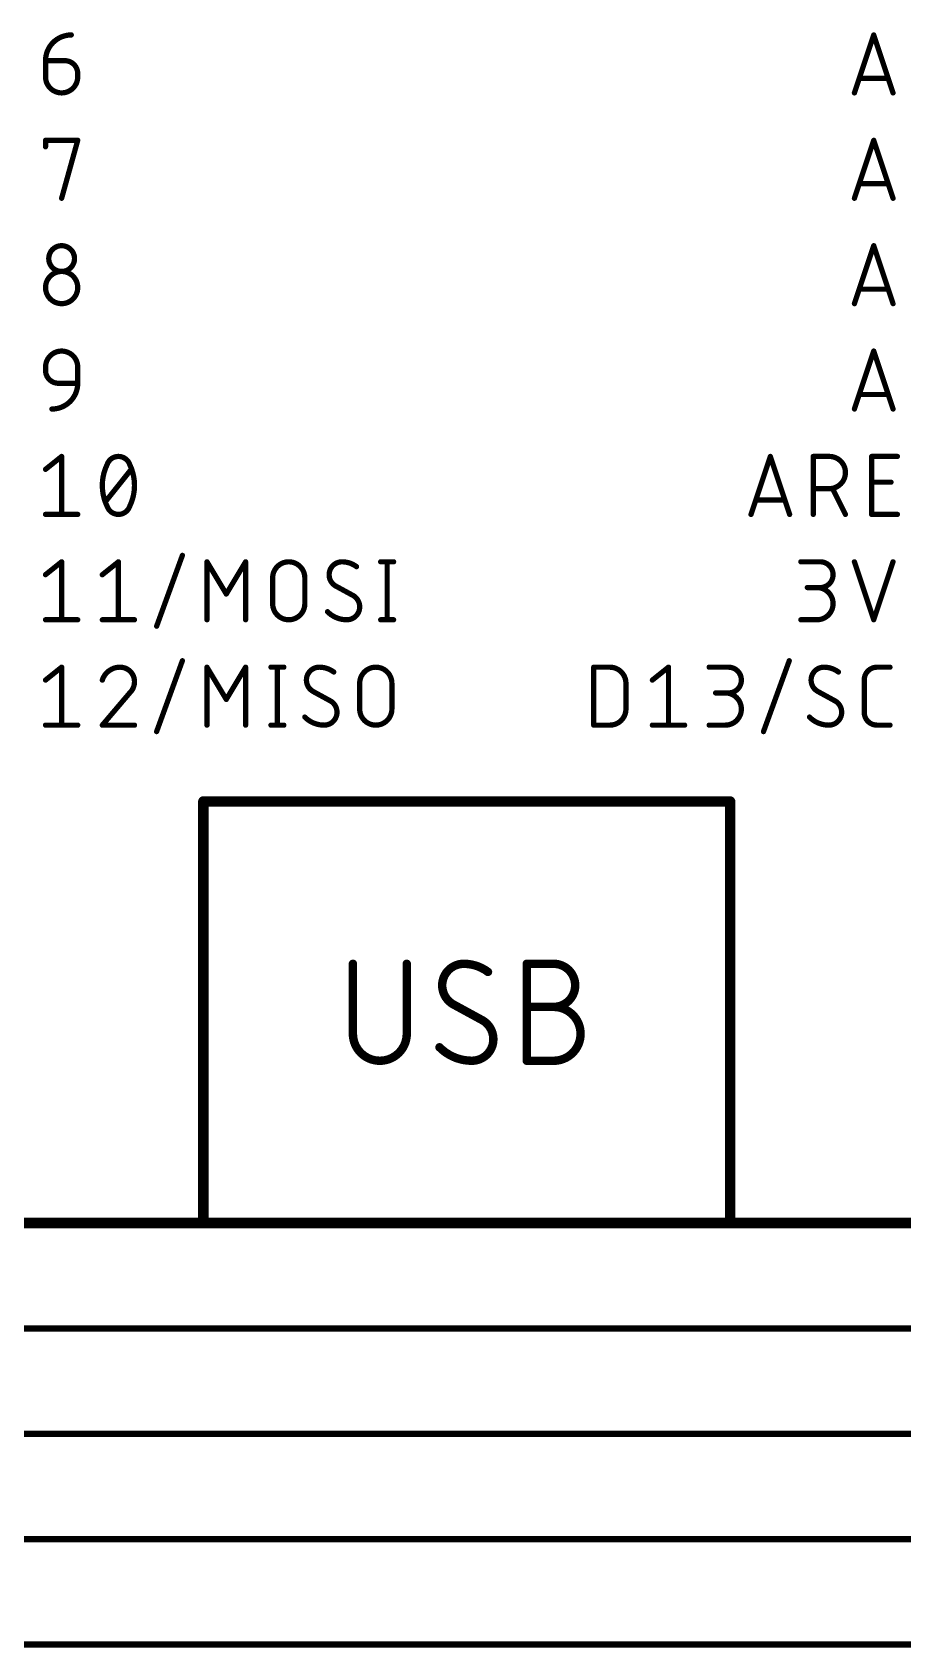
# Model space of a CAD drawing. Extents: x -10 to 250, y 0 to 179.
# Drawn here: x 115.26 to 136.24, y 63.42 to 102.36 of the extents above; entities that cross this region are included whole.
import ezdxf

# ---------------------------------------------------------------- set-up
doc = ezdxf.new("R2010")
doc.units = 0
for name, color, linetype in [('91', 94, 'CONTINUOUS'), ('94', 14, 'CONTINUOUS'), ('95', 250, 'CONTINUOUS')]:
    doc.layers.add(name, color=color, linetype=linetype)

msp = doc.modelspace()

# ---------------------------------------------------------------- linework, layer by layer
at = {"layer": '91', "const_width": 0.1524}
for points in [[(101.6, 71.12), (200.66, 71.12)], [(99.06, 68.58), (210.82, 68.58)], [(93.98, 66.04), (205.74, 66.04)], [(104.14, 63.5), (208.28, 63.5)]]:
    msp.add_lwpolyline(points, dxfattribs=at)
at = {"layer": '94'}
for points, const_width in [([(119.38, 73.66), (119.38, 83.82)], 0.254), ([(119.38, 83.82), (132.08, 83.82)], 0.254), ([(132.08, 83.82), (132.08, 73.66)], 0.254), ([(122.9856, 79.9084), (122.9856, 78.2207)], 0.2032), ([(124.2839, 78.2207), (124.2839, 79.9084)], 0.2032), ([(127.1761, 77.5716), (127.1761, 79.9084)], 0.2032), ([(127.1761, 79.9084), (127.8253, 79.9084)], 0.2032), ([(126.1121, 78.5453), (125.3981, 78.9347)], 0.2032), ([(127.1761, 78.8698), (127.8253, 78.8698)], 0.2032), ([(127.8253, 77.5716), (127.1761, 77.5716)], 0.2032), ([(119.38, 73.66), (111.76, 73.66)], 0.254), ([(132.08, 73.66), (119.38, 73.66)], 0.254), ([(139.7, 73.66), (132.08, 73.66)], 0.254)]:
    msp.add_lwpolyline(points, dxfattribs=dict(at, const_width=const_width))
for points, const_width in [([(119.4435, 83.82, 1), (119.3165, 83.82)], 0.127), ([(119.38, 83.8835, 1), (119.38, 83.7565)], 0.127), ([(132.1435, 83.82, 1), (132.0165, 83.82)], 0.127), ([(132.08, 83.7565, 1), (132.08, 83.8835)], 0.127), ([(123.0364, 79.9084, 1), (122.9348, 79.9084)], 0.1016), ([(124.3347, 79.9084, 1), (124.2331, 79.9084)], 0.1016), ([(125.6577, 79.9084, 0.4142), (125.1384, 79.3891)], 0.2032), ([(126.2419, 79.7137, 0.1623), (125.6577, 79.9084)], 0.2032), ([(125.6577, 79.9592, 1), (125.6577, 79.8576)], 0.1016), ([(125.6577, 79.8576, 1), (125.6577, 79.9592)], 0.1016), ([(127.2269, 79.9084, 1), (127.1253, 79.9084)], 0.1016), ([(127.1761, 79.9592, 1), (127.1761, 79.8576)], 0.1016), ([(127.8253, 78.8698, 1), (127.8253, 79.9084)], 0.2032), ([(127.8253, 79.9592, 1), (127.8253, 79.8576)], 0.1016), ([(127.8253, 79.8576, 1), (127.8253, 79.9592)], 0.1016), ([(125.1384, 79.3891, 0.2656), (125.3981, 78.9347)], 0.2032), ([(125.1892, 79.3891, 1), (125.0876, 79.3891)], 0.1016), ([(125.0876, 79.3891, 1), (125.1892, 79.3891)], 0.1016), ([(126.2114, 79.673, 1), (126.2724, 79.7543)], 0.1016), ([(125.4224, 78.9793, 1), (125.3737, 78.8901)], 0.1016), ([(125.3723, 78.891, 1), (125.4239, 78.9785)], 0.1016), ([(127.1761, 78.9206, 1), (127.1761, 78.819)], 0.1016), ([(127.8253, 77.5716, 1), (127.8253, 78.8698)], 0.2032), ([(127.8253, 78.9206, 1), (127.8253, 78.819)], 0.1016), ([(127.8253, 78.9206, 1), (127.8253, 78.819)], 0.1016), ([(127.8253, 78.819, 1), (127.8253, 78.9206)], 0.1016), ([(122.9856, 78.2207, 1), (124.2839, 78.2207)], 0.2032), ([(123.0364, 78.2207, 1), (122.9348, 78.2207)], 0.1016), ([(122.9348, 78.2207, 1), (123.0364, 78.2207)], 0.1016), ([(124.3347, 78.2207, 1), (124.2331, 78.2207)], 0.1016), ([(124.2331, 78.2207, 1), (124.3347, 78.2207)], 0.1016), ([(126.3717, 78.0909, 0.2656), (126.1121, 78.5453)], 0.2032), ([(126.1379, 78.589, 1), (126.0863, 78.5015)], 0.1016), ([(126.0878, 78.5007, 1), (126.1364, 78.5899)], 0.1016), ([(125.0735, 77.8962, 0.2), (125.8524, 77.5716)], 0.2032), ([(125.1096, 77.9319, 1), (125.0374, 77.8604)], 0.1016), ([(125.8524, 77.5716, 0.4142), (126.3717, 78.0909)], 0.2032), ([(126.4225, 78.0909, 1), (126.3209, 78.0909)], 0.1016), ([(126.3209, 78.0909, 1), (126.4225, 78.0909)], 0.1016), ([(125.8524, 77.6224, 1), (125.8524, 77.5208)], 0.1016), ([(125.8524, 77.5208, 1), (125.8524, 77.6224)], 0.1016), ([(127.1761, 77.6224, 1), (127.1761, 77.5208)], 0.1016), ([(127.1253, 77.5716, 1), (127.2269, 77.5716)], 0.1016), ([(127.8253, 77.6224, 1), (127.8253, 77.5208)], 0.1016), ([(127.8253, 77.5208, 1), (127.8253, 77.6224)], 0.1016), ([(119.38, 73.7235, 1), (119.38, 73.5965)], 0.127), ([(119.3165, 73.66, 1), (119.4435, 73.66)], 0.127), ([(119.38, 73.5965, 1), (119.38, 73.7235)], 0.127), ([(132.08, 73.7235, 1), (132.08, 73.5965)], 0.127), ([(132.0165, 73.66, 1), (132.1435, 73.66)], 0.127), ([(132.08, 73.5965, 1), (132.08, 73.7235)], 0.127)]:
    msp.add_lwpolyline(points, format="xyb", dxfattribs=dict(at, const_width=const_width))
at = {"layer": '95'}
for points, const_width in [([(116.1957, 102.2985, 0.4142), (115.5748, 101.6776)], 0.127), ([(116.1957, 102.2668, 1), (116.1957, 102.3302)], 0.0635), ([(135.5729, 102.3085, 1), (135.5127, 102.2885)], 0.0635), ([(135.5729, 102.2885, 1), (135.5127, 102.3085)], 0.0635), ([(115.5748, 101.7094, 1), (115.5748, 101.6459)], 0.0635), ([(115.6065, 101.6776, 1), (115.543, 101.6776)], 0.0635), ([(115.543, 101.6776, 1), (115.6065, 101.6776)], 0.0635), ([(116.0404, 101.7094, 1), (116.0404, 101.6459)], 0.0635), ([(116.3509, 101.3672, 0.4142), (116.0404, 101.6776)], 0.127), ([(116.0404, 101.6459, 1), (116.0404, 101.7094)], 0.0635), ([(115.5748, 101.2896, 1), (116.3509, 101.2896)], 0.127), ([(115.6065, 101.2896, 1), (115.543, 101.2896)], 0.0635), ([(115.543, 101.2896, 1), (115.6065, 101.2896)], 0.0635), ([(116.3826, 101.3672, 1), (116.3191, 101.3672)], 0.0635), ([(116.3191, 101.3672, 1), (116.3826, 101.3672)], 0.0635), ([(116.3826, 101.2896, 1), (116.3191, 101.2896)], 0.0635), ([(116.3191, 101.2896, 1), (116.3826, 101.2896)], 0.0635), ([(135.1935, 101.2825, 1), (135.1935, 101.219)], 0.0635), ([(135.892, 101.219, 1), (135.892, 101.2825)], 0.0635), ([(135.047, 100.9115, 1), (135.1072, 100.8915)], 0.0635), ([(135.9783, 100.8915, 1), (136.0386, 100.9115)], 0.0635), ([(115.5748, 99.7903, 1), (115.5748, 99.7267)], 0.0635), ([(115.6065, 99.7585, 1), (115.543, 99.7585)], 0.0635), ([(116.3815, 99.75, 1), (116.3203, 99.767)], 0.0635), ([(116.3509, 99.7267, 1), (116.3509, 99.7903)], 0.0635), ([(135.5729, 99.7685, 1), (135.5127, 99.7485)], 0.0635), ([(135.5729, 99.7485, 1), (135.5127, 99.7685)], 0.0635), ([(115.543, 99.6033, 1), (115.6065, 99.6033)], 0.0635), ([(135.1935, 98.7425, 1), (135.1935, 98.679)], 0.0635), ([(135.892, 98.679, 1), (135.892, 98.7425)], 0.0635), ([(115.9322, 98.37, 1), (115.9934, 98.353)], 0.0635), ([(135.047, 98.3715, 1), (135.1072, 98.3515)], 0.0635), ([(135.9783, 98.3515, 1), (136.0386, 98.3715)], 0.0635), ([(115.6841, 96.9081, 1), (115.6206, 96.9081)], 0.0635), ([(116.2733, 96.9081, 1), (115.6524, 96.9081)], 0.127), ([(115.6524, 96.9081, 1), (116.2733, 96.9081)], 0.127), ([(116.305, 96.9081, 1), (116.2415, 96.9081)], 0.0635), ([(135.5729, 97.2285, 1), (135.5127, 97.2085)], 0.0635), ([(135.5729, 97.2085, 1), (135.5127, 97.2285)], 0.0635), ([(116.3509, 96.2096, 1), (115.5748, 96.2096)], 0.127), ([(115.6206, 96.9081, 1), (115.6841, 96.9081)], 0.0635), ([(116.2415, 96.9081, 1), (116.305, 96.9081)], 0.0635), ([(115.5748, 96.2096, 1), (116.3509, 96.2096)], 0.127), ([(115.6065, 96.2096, 1), (115.543, 96.2096)], 0.0635), ([(115.543, 96.2096, 1), (115.6065, 96.2096)], 0.0635), ([(116.3826, 96.2096, 1), (116.3191, 96.2096)], 0.0635), ([(116.3191, 96.2096, 1), (116.3826, 96.2096)], 0.0635), ([(135.1935, 96.2025, 1), (135.1935, 96.139)], 0.0635), ([(135.892, 96.139, 1), (135.892, 96.2025)], 0.0635), ([(135.047, 95.8315, 1), (135.1072, 95.8115)], 0.0635), ([(135.9783, 95.8115, 1), (136.0386, 95.8315)], 0.0635), ([(116.3509, 94.2904, 1), (115.5748, 94.2904)], 0.127), ([(135.5729, 94.6885, 1), (135.5127, 94.6685)], 0.0635), ([(135.5729, 94.6685, 1), (135.5127, 94.6885)], 0.0635), ([(115.6065, 94.2904, 1), (115.543, 94.2904)], 0.0635), ([(115.543, 94.2904, 1), (115.6065, 94.2904)], 0.0635), ([(115.5748, 94.2128, 0.4142), (115.8852, 93.9024)], 0.127), ([(115.6065, 94.2128, 1), (115.543, 94.2128)], 0.0635), ([(115.543, 94.2128, 1), (115.6065, 94.2128)], 0.0635), ([(116.3826, 94.2904, 1), (116.3191, 94.2904)], 0.0635), ([(116.3191, 94.2904, 1), (116.3826, 94.2904)], 0.0635), ([(115.73, 93.2815, 0.4142), (116.3509, 93.9024)], 0.127), ([(115.8852, 93.9341, 1), (115.8852, 93.8706)], 0.0635), ([(115.8852, 93.8706, 1), (115.8852, 93.9341)], 0.0635), ([(116.3826, 93.9024, 1), (116.3191, 93.9024)], 0.0635), ([(116.3191, 93.9024, 1), (116.3826, 93.9024)], 0.0635), ([(116.3509, 93.8706, 1), (116.3509, 93.9341)], 0.0635), ([(135.1935, 93.6625, 1), (135.1935, 93.599)], 0.0635), ([(135.892, 93.599, 1), (135.892, 93.6625)], 0.0635), ([(115.73, 93.3133, 1), (115.73, 93.2498)], 0.0635), ([(135.047, 93.2915, 1), (135.1072, 93.2715)], 0.0635), ([(135.9783, 93.2715, 1), (136.0386, 93.2915)], 0.0635), ([(115.9946, 92.1385, 1), (115.9311, 92.1385)], 0.0635), ([(115.9827, 92.1137, 1), (115.943, 92.1633)], 0.0635), ([(117.0601, 91.9445, 0.1139), (116.9436, 91.44)], 0.127), ([(117.03, 91.9548, 1), (117.0901, 91.9342)], 0.0635), ([(117.3317, 92.1385, 0.3205), (117.0601, 91.9445)], 0.127), ([(117.0886, 91.9306, 1), (117.0315, 91.9584)], 0.0635), ([(117.6033, 91.9445, 0.3205), (117.3317, 92.1385)], 0.127), ([(117.3317, 92.1702, 1), (117.3317, 92.1068)], 0.0635), ([(117.3317, 92.1068, 1), (117.3317, 92.1702)], 0.0635), ([(117.7197, 91.44, 0.1139), (117.6033, 91.9445)], 0.127), ([(117.6319, 91.9584, 1), (117.5748, 91.9306)], 0.0635), ([(117.5733, 91.9342, 1), (117.6334, 91.9548)], 0.0635), ([(133.0789, 92.1485, 1), (133.0187, 92.1285)], 0.0635), ([(133.0789, 92.1285, 1), (133.0187, 92.1485)], 0.0635), ([(134.1159, 92.1385, 1), (134.0524, 92.1385)], 0.0635), ([(134.0842, 92.1703, 1), (134.0842, 92.1068)], 0.0635), ([(134.4722, 91.3624, 1), (134.4722, 92.1385)], 0.127), ([(134.4722, 92.1703, 1), (134.4722, 92.1068)], 0.0635), ([(134.4722, 92.1068, 1), (134.4722, 92.1703)], 0.0635), ([(135.5242, 92.1385, 1), (135.4607, 92.1385)], 0.0635), ([(135.4925, 92.1703, 1), (135.4925, 92.1068)], 0.0635), ([(136.1134, 92.1068, 1), (136.1134, 92.1703)], 0.0635), ([(115.5549, 91.8528, 1), (115.5946, 91.8033)], 0.0635), ([(117.6669, 91.8082, 1), (117.6173, 91.8479)], 0.0635), ([(135.4925, 91.5494, 1), (135.4925, 91.4859)], 0.0635), ([(135.9581, 91.4859, 1), (135.9581, 91.5494)], 0.0635), ([(116.9436, 91.44, 0.1139), (117.0601, 90.9355)], 0.127), ([(116.9754, 91.44, 1), (116.9119, 91.44)], 0.0635), ([(116.9119, 91.44, 1), (116.9754, 91.44)], 0.0635), ([(117.6033, 90.9355, 0.1139), (117.7197, 91.44)], 0.127), ([(117.7515, 91.44, 1), (117.688, 91.44)], 0.0635), ([(117.688, 91.44, 1), (117.7515, 91.44)], 0.0635), ([(132.6996, 91.1225, 1), (132.6996, 91.059)], 0.0635), ([(133.3981, 91.059, 1), (133.3981, 91.1225)], 0.0635), ([(134.0842, 91.3941, 1), (134.0842, 91.3306)], 0.0635), ([(134.4722, 91.3941, 1), (134.4722, 91.3306)], 0.0635), ([(134.4722, 91.3306, 1), (134.4722, 91.3941)], 0.0635), ([(134.5782, 91.3766, 1), (134.5214, 91.3482)], 0.0635), ([(115.5748, 90.7733, 1), (115.5748, 90.7097)], 0.0635), ([(115.9311, 90.7415, 1), (115.9946, 90.7415)], 0.0635), ([(116.3509, 90.7097, 1), (116.3509, 90.7733)], 0.0635), ([(116.9965, 91.0718, 1), (117.046, 91.0321)], 0.0635), ([(117.0901, 90.9458, 1), (117.03, 90.9252)], 0.0635), ([(117.0601, 90.9355, 0.3205), (117.3317, 90.7415)], 0.127), ([(117.0315, 90.9216, 1), (117.0886, 90.9494)], 0.0635), ([(117.3317, 90.7415, 0.3205), (117.6033, 90.9355)], 0.127), ([(117.3317, 90.7732, 1), (117.3317, 90.7098)], 0.0635), ([(117.3317, 90.7098, 1), (117.3317, 90.7732)], 0.0635), ([(117.5748, 90.9494, 1), (117.6319, 90.9216)], 0.0635), ([(117.6334, 90.9252, 1), (117.5733, 90.9458)], 0.0635), ([(132.553, 90.7515, 1), (132.6133, 90.7315)], 0.0635), ([(133.4844, 90.7315, 1), (133.5446, 90.7515)], 0.0635), ([(134.0524, 90.7415, 1), (134.1159, 90.7415)], 0.0635), ([(134.8319, 90.7273, 1), (134.8887, 90.7557)], 0.0635), ([(135.4925, 90.7733, 1), (135.4925, 90.7097)], 0.0635), ([(135.4607, 90.7415, 1), (135.5242, 90.7415)], 0.0635), ([(136.1134, 90.7097, 1), (136.1134, 90.7733)], 0.0635), ([(115.9946, 89.5985, 1), (115.9311, 89.5985)], 0.0635), ([(115.9827, 89.5737, 1), (115.943, 89.6233)], 0.0635), ([(117.3634, 89.5985, 1), (117.2999, 89.5985)], 0.0635), ([(117.3515, 89.5737, 1), (117.3119, 89.6233)], 0.0635), ([(118.9039, 89.7429, 1), (118.8443, 89.7646)], 0.0635), ([(119.4941, 89.6148, 1), (119.4396, 89.5822)], 0.0635), ([(119.4986, 89.5985, 1), (119.4351, 89.5985)], 0.0635), ([(120.4299, 89.5985, 1), (120.3664, 89.5985)], 0.0635), ([(120.4254, 89.5822, 1), (120.3709, 89.6148)], 0.0635), ([(121.8263, 89.2104, 1), (121.0502, 89.2104)], 0.127), ([(122.7227, 89.5985, 0.4142), (122.4122, 89.2881)], 0.127), ([(123.0719, 89.4821, 0.1623), (122.7227, 89.5985)], 0.127), ([(122.7227, 89.6302, 1), (122.7227, 89.5668)], 0.0635), ([(122.7227, 89.5667, 1), (122.7227, 89.6302)], 0.0635), ([(123.6557, 89.6303, 1), (123.6557, 89.5667)], 0.0635), ([(123.8427, 89.5985, 1), (123.7792, 89.5985)], 0.0635), ([(123.9661, 89.5667, 1), (123.9661, 89.6303)], 0.0635), ([(133.7859, 89.6303, 1), (133.7859, 89.5667)], 0.0635), ([(134.2516, 89.6303, 1), (134.2516, 89.5667)], 0.0635), ([(134.2516, 88.9776, 1), (134.2516, 89.5985)], 0.127), ([(134.2516, 89.5667, 1), (134.2516, 89.6303)], 0.0635), ([(135.1072, 89.6085, 1), (135.047, 89.5885)], 0.0635), ([(136.0386, 89.5885, 1), (135.9783, 89.6085)], 0.0635), ([(115.5549, 89.3128, 1), (115.5946, 89.2633)], 0.0635), ([(116.9238, 89.3128, 1), (116.9635, 89.2633)], 0.0635), ([(121.0819, 89.2104, 1), (121.0184, 89.2104)], 0.0635), ([(121.0184, 89.2104, 1), (121.0819, 89.2104)], 0.0635), ([(121.8581, 89.2104, 1), (121.7946, 89.2104)], 0.0635), ([(121.7946, 89.2104, 1), (121.8581, 89.2104)], 0.0635), ([(122.4122, 89.2881, 0.2656), (122.5674, 89.0164)], 0.127), ([(122.444, 89.2881, 1), (122.3805, 89.2881)], 0.0635), ([(122.3805, 89.2881, 1), (122.444, 89.2881)], 0.0635), ([(123.0529, 89.4567, 1), (123.091, 89.5075)], 0.0635), ([(119.9053, 88.8387, 1), (119.9597, 88.8061)], 0.0635), ([(119.9053, 88.8061, 1), (119.9597, 88.8387)], 0.0635), ([(122.5826, 89.0443, 1), (122.5522, 88.9885)], 0.0635), ([(122.5513, 88.9891, 1), (122.5836, 89.0438)], 0.0635), ([(123.1495, 88.5119, 0.2656), (122.9943, 88.7836)], 0.127), ([(123.0104, 88.8109, 1), (122.9782, 88.7562)], 0.0635), ([(122.9791, 88.7557, 1), (123.0095, 88.8115)], 0.0635), ([(133.9411, 89.0094, 1), (133.9411, 88.9459)], 0.0635), ([(134.1739, 89.0094, 1), (134.1739, 88.9459)], 0.0635), ([(134.1739, 88.2015, 1), (134.1739, 88.9776)], 0.127), ([(134.2516, 89.0094, 1), (134.2516, 88.9459)], 0.0635), ([(134.2516, 88.9459, 1), (134.2516, 89.0094)], 0.0635), ([(121.0819, 88.5896, 1), (121.0184, 88.5896)], 0.0635), ([(121.0184, 88.5896, 1), (121.0819, 88.5896)], 0.0635), ([(121.0502, 88.5896, 1), (121.8263, 88.5896)], 0.127), ([(121.8581, 88.5896, 1), (121.7946, 88.5896)], 0.0635), ([(121.7946, 88.5896, 1), (121.8581, 88.5896)], 0.0635), ([(122.3734, 88.3955, 0.2), (122.8391, 88.2015)], 0.127), ([(122.396, 88.4179, 1), (122.3509, 88.3732)], 0.0635), ([(122.8391, 88.2015, 0.4142), (123.1495, 88.5119)], 0.127), ([(123.1813, 88.5119, 1), (123.1178, 88.5119)], 0.0635), ([(123.1178, 88.5119, 1), (123.1813, 88.5119)], 0.0635), ([(115.5748, 88.2333, 1), (115.5748, 88.1698)], 0.0635), ([(115.9311, 88.2015, 1), (115.9946, 88.2015)], 0.0635), ([(116.3509, 88.1698, 1), (116.3509, 88.2333)], 0.0635), ([(116.9436, 88.2333, 1), (116.9436, 88.1698)], 0.0635), ([(117.2999, 88.2015, 1), (117.3634, 88.2015)], 0.0635), ([(117.7197, 88.1698, 1), (117.7197, 88.2333)], 0.0635), ([(118.2234, 88.0571, 1), (118.2831, 88.0354)], 0.0635), ([(119.4351, 88.2015, 1), (119.4986, 88.2015)], 0.0635), ([(120.3664, 88.2015, 1), (120.4299, 88.2015)], 0.0635), ([(122.8391, 88.2333, 1), (122.8391, 88.1698)], 0.0635), ([(122.8391, 88.1698, 1), (122.8391, 88.2332)], 0.0635), ([(123.6557, 88.2333, 1), (123.6557, 88.1698)], 0.0635), ([(123.7792, 88.2015, 1), (123.8427, 88.2015)], 0.0635), ([(123.9661, 88.1698, 1), (123.9661, 88.2333)], 0.0635), ([(133.7859, 88.2333, 1), (133.7859, 88.1698)], 0.0635), ([(134.1739, 88.2333, 1), (134.1739, 88.1698)], 0.0635), ([(134.1739, 88.1698, 1), (134.1739, 88.2333)], 0.0635), ([(135.5127, 88.2115, 1), (135.5729, 88.1915)], 0.0635), ([(135.5127, 88.1915, 1), (135.5729, 88.2115)], 0.0635), ([(118.9039, 87.2029, 1), (118.8443, 87.2246)], 0.0635), ([(133.5355, 87.2029, 1), (133.4759, 87.2246)], 0.0635), ([(115.9946, 87.0585, 1), (115.9311, 87.0585)], 0.0635), ([(115.9827, 87.0337, 1), (115.943, 87.0833)], 0.0635), ([(117.3705, 87.0585, 0.3252), (116.9436, 86.7481)], 0.127), ([(117.3705, 87.0903, 1), (117.3705, 87.0268)], 0.0635), ([(117.7197, 86.7092, 0.4142), (117.3705, 87.0585)], 0.127), ([(117.3705, 87.0268, 1), (117.3705, 87.0902)], 0.0635), ([(119.4941, 87.0748, 1), (119.4396, 87.0422)], 0.0635), ([(119.4986, 87.0585, 1), (119.4351, 87.0585)], 0.0635), ([(120.4299, 87.0585, 1), (120.3664, 87.0585)], 0.0635), ([(120.4254, 87.0422, 1), (120.3709, 87.0748)], 0.0635), ([(121.0093, 87.0903, 1), (121.0093, 87.0268)], 0.0635), ([(121.1962, 87.0585, 1), (121.1327, 87.0585)], 0.0635), ([(121.3197, 87.0268, 1), (121.3197, 87.0903)], 0.0635), ([(122.1751, 87.0585, 0.4142), (121.8647, 86.7481)], 0.127), ([(122.5244, 86.9421, 0.1623), (122.1751, 87.0585)], 0.127), ([(122.1751, 87.0902, 1), (122.1751, 87.0268)], 0.0635), ([(122.1751, 87.0267, 1), (122.1751, 87.0902)], 0.0635), ([(122.5053, 86.9167, 1), (122.5434, 86.9675)], 0.0635), ([(123.9252, 86.6704, 1), (123.1491, 86.6704)], 0.127), ([(128.7919, 87.0903, 1), (128.7919, 87.0268)], 0.0635), ([(128.8236, 87.0585, 1), (128.7602, 87.0585)], 0.0635), ([(129.18, 87.0903, 1), (129.18, 87.0268)], 0.0635), ([(129.568, 86.6704, 0.4142), (129.18, 87.0585)], 0.127), ([(129.18, 87.0268, 1), (129.18, 87.0903)], 0.0635), ([(130.6262, 87.0585, 1), (130.5627, 87.0585)], 0.0635), ([(130.6143, 87.0337, 1), (130.5746, 87.0833)], 0.0635), ([(131.5752, 87.0903, 1), (131.5752, 87.0268)], 0.0635), ([(132.0409, 87.0903, 1), (132.0409, 87.0268)], 0.0635), ([(132.0409, 86.4376, 1), (132.0409, 87.0585)], 0.127), ([(132.0409, 87.0268, 1), (132.0409, 87.0903)], 0.0635), ([(134.3428, 87.0585, 0.4142), (134.0323, 86.7481)], 0.127), ([(134.692, 86.9421, 0.1623), (134.3428, 87.0585)], 0.127), ([(134.3428, 87.0902, 1), (134.3428, 87.0268)], 0.0635), ([(134.3428, 87.0267, 1), (134.3428, 87.0902)], 0.0635), ([(134.673, 86.9167, 1), (134.7111, 86.9675)], 0.0635), ([(135.6232, 87.0585, 0.4142), (135.3128, 86.7481)], 0.127), ([(135.6232, 87.0903, 1), (135.6232, 87.0268)], 0.0635), ([(135.6232, 87.0268, 1), (135.6232, 87.0902)], 0.0635), ([(135.9337, 87.0268, 1), (135.9337, 87.0903)], 0.0635), ([(115.5549, 86.7728, 1), (115.5946, 86.7233)], 0.0635), ([(116.9134, 86.7578, 1), (116.9738, 86.7383)], 0.0635), ([(117.6033, 86.4376, 0.2053), (117.7197, 86.7092)], 0.127), ([(117.5814, 86.4606, 1), (117.6252, 86.4146)], 0.0635), ([(117.6275, 86.417, 1), (117.5791, 86.4582)], 0.0635), ([(117.7515, 86.7092, 1), (117.688, 86.7093)], 0.0635), ([(117.688, 86.7092, 1), (117.7515, 86.7092)], 0.0635), ([(121.8964, 86.7481, 1), (121.8329, 86.7481)], 0.0635), ([(121.8329, 86.7481, 1), (121.8964, 86.7481)], 0.0635), ([(121.8647, 86.7481, 0.2656), (122.0199, 86.4764)], 0.127), ([(122.0351, 86.5043, 1), (122.0047, 86.4485)], 0.0635), ([(122.0038, 86.4491, 1), (122.036, 86.5038)], 0.0635), ([(123.1809, 86.6704, 1), (123.1174, 86.6704)], 0.0635), ([(123.1174, 86.6704, 1), (123.1809, 86.6704)], 0.0635), ([(123.957, 86.6704, 1), (123.8935, 86.6704)], 0.0635), ([(123.8935, 86.6704, 1), (123.957, 86.6704)], 0.0635), ([(129.5998, 86.6704, 1), (129.5363, 86.6704)], 0.0635), ([(129.5363, 86.6704, 1), (129.5998, 86.6704)], 0.0635), ([(130.1865, 86.7728, 1), (130.2262, 86.7233)], 0.0635), ([(131.7305, 86.4694, 1), (131.7305, 86.4059)], 0.0635), ([(131.9633, 85.6615, 1), (131.9633, 86.4376)], 0.127), ([(131.9633, 86.4694, 1), (131.9633, 86.4059)], 0.0635), ([(132.0409, 86.4694, 1), (132.0409, 86.4059)], 0.0635), ([(132.0409, 86.4059, 1), (132.0409, 86.4694)], 0.0635), ([(134.0323, 86.7481, 0.2656), (134.1876, 86.4764)], 0.127), ([(134.0641, 86.7481, 1), (134.0006, 86.7481)], 0.0635), ([(134.0006, 86.7481, 1), (134.0641, 86.7481)], 0.0635), ([(134.2028, 86.5043, 1), (134.1724, 86.4485)], 0.0635), ([(134.1714, 86.4491, 1), (134.2037, 86.5038)], 0.0635), ([(135.3445, 86.7481, 1), (135.281, 86.7481)], 0.0635), ([(135.281, 86.7481, 1), (135.3445, 86.7481)], 0.0635), ([(119.9053, 86.2987, 1), (119.9597, 86.2661)], 0.0635), ([(119.9053, 86.2661, 1), (119.9597, 86.2987)], 0.0635), ([(122.4629, 86.2709, 1), (122.4306, 86.2162)], 0.0635), ([(122.602, 85.9719, 0.2656), (122.4468, 86.2436)], 0.127), ([(122.4316, 86.2157, 1), (122.462, 86.2715)], 0.0635), ([(123.1491, 86.0496, 1), (123.9252, 86.0496)], 0.127), ([(123.1809, 86.0496, 1), (123.1174, 86.0496)], 0.0635), ([(123.1174, 86.0496, 1), (123.1809, 86.0496)], 0.0635), ([(123.957, 86.0496, 1), (123.8935, 86.0496)], 0.0635), ([(123.8935, 86.0496, 1), (123.957, 86.0496)], 0.0635), ([(129.18, 85.6615, 0.4142), (129.568, 86.0496)], 0.127), ([(129.5998, 86.0496, 1), (129.5363, 86.0496)], 0.0635), ([(129.5363, 86.0496, 1), (129.5998, 86.0496)], 0.0635), ([(134.7697, 85.9719, 0.2656), (134.6144, 86.2436)], 0.127), ([(134.6305, 86.2709, 1), (134.5983, 86.2162)], 0.0635), ([(134.5992, 86.2157, 1), (134.6296, 86.2715)], 0.0635), ([(115.5748, 85.6933, 1), (115.5748, 85.6298)], 0.0635), ([(115.9311, 85.6615, 1), (115.9946, 85.6615)], 0.0635), ([(116.3509, 85.6298, 1), (116.3509, 85.6933)], 0.0635), ([(116.9436, 85.6933, 1), (116.9436, 85.6298)], 0.0635), ([(116.9194, 85.6821, 1), (116.9678, 85.6409)], 0.0635), ([(117.7197, 85.6298, 1), (117.7197, 85.6933)], 0.0635), ([(119.4351, 85.6615, 1), (119.4986, 85.6615)], 0.0635), ([(120.3664, 85.6615, 1), (120.4299, 85.6615)], 0.0635), ([(121.0093, 85.6933, 1), (121.0093, 85.6298)], 0.0635), ([(121.1327, 85.6615, 1), (121.1962, 85.6615)], 0.0635), ([(121.3197, 85.6298, 1), (121.3197, 85.6933)], 0.0635), ([(121.8259, 85.8555, 0.2), (122.2915, 85.6615)], 0.127), ([(121.8484, 85.8779, 1), (121.8033, 85.8332)], 0.0635), ([(122.2915, 85.6615, 0.4142), (122.602, 85.9719)], 0.127), ([(122.2915, 85.6933, 1), (122.2915, 85.6298)], 0.0635), ([(122.2915, 85.6298, 1), (122.2915, 85.6932)], 0.0635), ([(122.6337, 85.9719, 1), (122.5702, 85.9719)], 0.0635), ([(122.5702, 85.9719, 1), (122.6337, 85.9719)], 0.0635), ([(128.7919, 85.6933, 1), (128.7919, 85.6298)], 0.0635), ([(128.7602, 85.6615, 1), (128.8236, 85.6615)], 0.0635), ([(129.18, 85.6932, 1), (129.18, 85.6298)], 0.0635), ([(129.18, 85.6298, 1), (129.18, 85.6933)], 0.0635), ([(130.2064, 85.6933, 1), (130.2064, 85.6298)], 0.0635), ([(130.5627, 85.6615, 1), (130.6262, 85.6615)], 0.0635), ([(130.9825, 85.6298, 1), (130.9825, 85.6933)], 0.0635), ([(131.5752, 85.6933, 1), (131.5752, 85.6298)], 0.0635), ([(131.9633, 85.6933, 1), (131.9633, 85.6298)], 0.0635), ([(131.9633, 85.6298, 1), (131.9633, 85.6933)], 0.0635), ([(133.9935, 85.8555, 0.2), (134.4592, 85.6615)], 0.127), ([(134.0161, 85.8779, 1), (133.971, 85.8332)], 0.0635), ([(134.4592, 85.6615, 0.4142), (134.7697, 85.9719)], 0.127), ([(134.4592, 85.6933, 1), (134.4592, 85.6298)], 0.0635), ([(134.4592, 85.6298, 1), (134.4592, 85.6932)], 0.0635), ([(134.8014, 85.9719, 1), (134.7379, 85.9719)], 0.0635), ([(134.7379, 85.9719, 1), (134.8014, 85.9719)], 0.0635), ([(135.3128, 85.9719, 0.4142), (135.6232, 85.6615)], 0.127), ([(135.3445, 85.9719, 1), (135.281, 85.9719)], 0.0635), ([(135.281, 85.9719, 1), (135.3445, 85.9719)], 0.0635), ([(135.6232, 85.6933, 1), (135.6232, 85.6298)], 0.0635), ([(135.6232, 85.6298, 1), (135.6232, 85.6933)], 0.0635), ([(135.9337, 85.6298, 1), (135.9337, 85.6933)], 0.0635), ([(118.2234, 85.5171, 1), (118.2831, 85.4954)], 0.0635), ([(132.855, 85.5171, 1), (132.9147, 85.4954)], 0.0635)]:
    msp.add_lwpolyline(points, format="xyb", dxfattribs=dict(at, const_width=const_width))
at = {"layer": '95', "const_width": 0.127}
for points in [[(135.0771, 100.9015), (135.5428, 102.2985)], [(135.5428, 102.2985), (136.0085, 100.9015)], [(115.5748, 101.6776), (116.0404, 101.6776)], [(115.5748, 101.2896), (115.5748, 101.6776)], [(116.3509, 101.3672), (116.3509, 101.2896)], [(135.892, 101.2508), (135.1935, 101.2508)], [(115.5748, 99.6033), (115.5748, 99.7585)], [(115.5748, 99.7585), (116.3509, 99.7585)], [(116.3509, 99.7585), (115.9628, 98.3615)], [(135.0771, 98.3615), (135.5428, 99.7585)], [(135.5428, 99.7585), (136.0085, 98.3615)], [(135.892, 98.7108), (135.1935, 98.7108)], [(135.0771, 95.8215), (135.5428, 97.2185)], [(135.5428, 97.2185), (136.0085, 95.8215)], [(135.892, 96.1707), (135.1935, 96.1707)], [(135.0771, 93.2815), (135.5428, 94.6785)], [(135.5428, 94.6785), (136.0085, 93.2815)], [(115.5748, 94.2128), (115.5748, 94.2904)], [(116.3509, 94.2904), (116.3509, 93.9024)], [(116.3509, 93.9024), (115.8852, 93.9024)], [(135.892, 93.6308), (135.1935, 93.6308)], [(115.5748, 91.8281), (115.9628, 92.1385)], [(115.9628, 92.1385), (115.9628, 90.7415)], [(132.5832, 90.7415), (133.0488, 92.1385)], [(133.0488, 92.1385), (133.5145, 90.7415)], [(134.0842, 90.7415), (134.0842, 92.1385)], [(134.0842, 92.1385), (134.4722, 92.1385)], [(135.4925, 90.7415), (135.4925, 92.1385)], [(135.4925, 92.1385), (136.1134, 92.1385)], [(117.0212, 91.0519), (117.6421, 91.8281)], [(135.4925, 91.5176), (135.9581, 91.5176)], [(133.3981, 91.0907), (132.6996, 91.0907)], [(134.4722, 91.3624), (134.0842, 91.3624)], [(134.8603, 90.7415), (134.5498, 91.3624)], [(115.5748, 90.7415), (116.3509, 90.7415)], [(136.1134, 90.7415), (135.4925, 90.7415)], [(115.5748, 89.2881), (115.9628, 89.5985)], [(115.9628, 89.5985), (115.9628, 88.2015)], [(116.9436, 89.2881), (117.3317, 89.5985)], [(117.3317, 89.5985), (117.3317, 88.2015)], [(118.2532, 88.0463), (118.8741, 89.7537)], [(119.4668, 88.2015), (119.4668, 89.5985)], [(119.4668, 89.5985), (119.9325, 88.8224)], [(119.9325, 88.8224), (120.3982, 89.5985)], [(120.3982, 89.5985), (120.3982, 88.2015)], [(123.6557, 89.5985), (123.9661, 89.5985)], [(123.8109, 89.5985), (123.8109, 88.2015)], [(133.7859, 89.5985), (134.2516, 89.5985)], [(135.0771, 89.5985), (135.5428, 88.2015)], [(135.5428, 88.2015), (136.0085, 89.5985)], [(121.0502, 88.5896), (121.0502, 89.2104)], [(121.8263, 89.2104), (121.8263, 88.5896)], [(122.9943, 88.7836), (122.5674, 89.0164)], [(134.2516, 88.9776), (133.9411, 88.9776)], [(115.5748, 88.2015), (116.3509, 88.2015)], [(116.9436, 88.2015), (117.7197, 88.2015)], [(123.6557, 88.2015), (123.9661, 88.2015)], [(133.7859, 88.2015), (134.1739, 88.2015)], [(118.2532, 85.5063), (118.8741, 87.2137)], [(132.8848, 85.5063), (133.5057, 87.2137)], [(115.5748, 86.7481), (115.9628, 87.0585)], [(115.9628, 87.0585), (115.9628, 85.6615)], [(119.4668, 85.6615), (119.4668, 87.0585)], [(119.4668, 87.0585), (119.9325, 86.2824)], [(119.9325, 86.2824), (120.3982, 87.0585)], [(120.3982, 87.0585), (120.3982, 85.6615)], [(121.0093, 87.0585), (121.3197, 87.0585)], [(121.1645, 87.0585), (121.1645, 85.6615)], [(128.7919, 85.6615), (128.7919, 87.0585)], [(128.7919, 87.0585), (129.18, 87.0585)], [(130.2064, 86.7481), (130.5944, 87.0585)], [(130.5944, 87.0585), (130.5944, 85.6615)], [(131.5752, 87.0585), (132.0409, 87.0585)], [(135.6232, 87.0585), (135.9337, 87.0585)], [(117.6033, 86.4376), (116.9436, 85.6615)], [(122.4468, 86.2436), (122.0199, 86.4764)], [(123.1491, 86.0496), (123.1491, 86.6704)], [(123.9252, 86.6704), (123.9252, 86.0496)], [(129.568, 86.6704), (129.568, 86.0496)], [(132.0409, 86.4376), (131.7305, 86.4376)], [(134.6144, 86.2436), (134.1876, 86.4764)], [(135.3128, 85.9719), (135.3128, 86.7481)], [(115.5748, 85.6615), (116.3509, 85.6615)], [(116.9436, 85.6615), (117.7197, 85.6615)], [(121.0093, 85.6615), (121.3197, 85.6615)], [(129.18, 85.6615), (128.7919, 85.6615)], [(130.2064, 85.6615), (130.9825, 85.6615)], [(131.5752, 85.6615), (131.9633, 85.6615)], [(135.9337, 85.6615), (135.6232, 85.6615)]]:
    msp.add_lwpolyline(points, dxfattribs=at)

doc.saveas('drawing.dxf')
